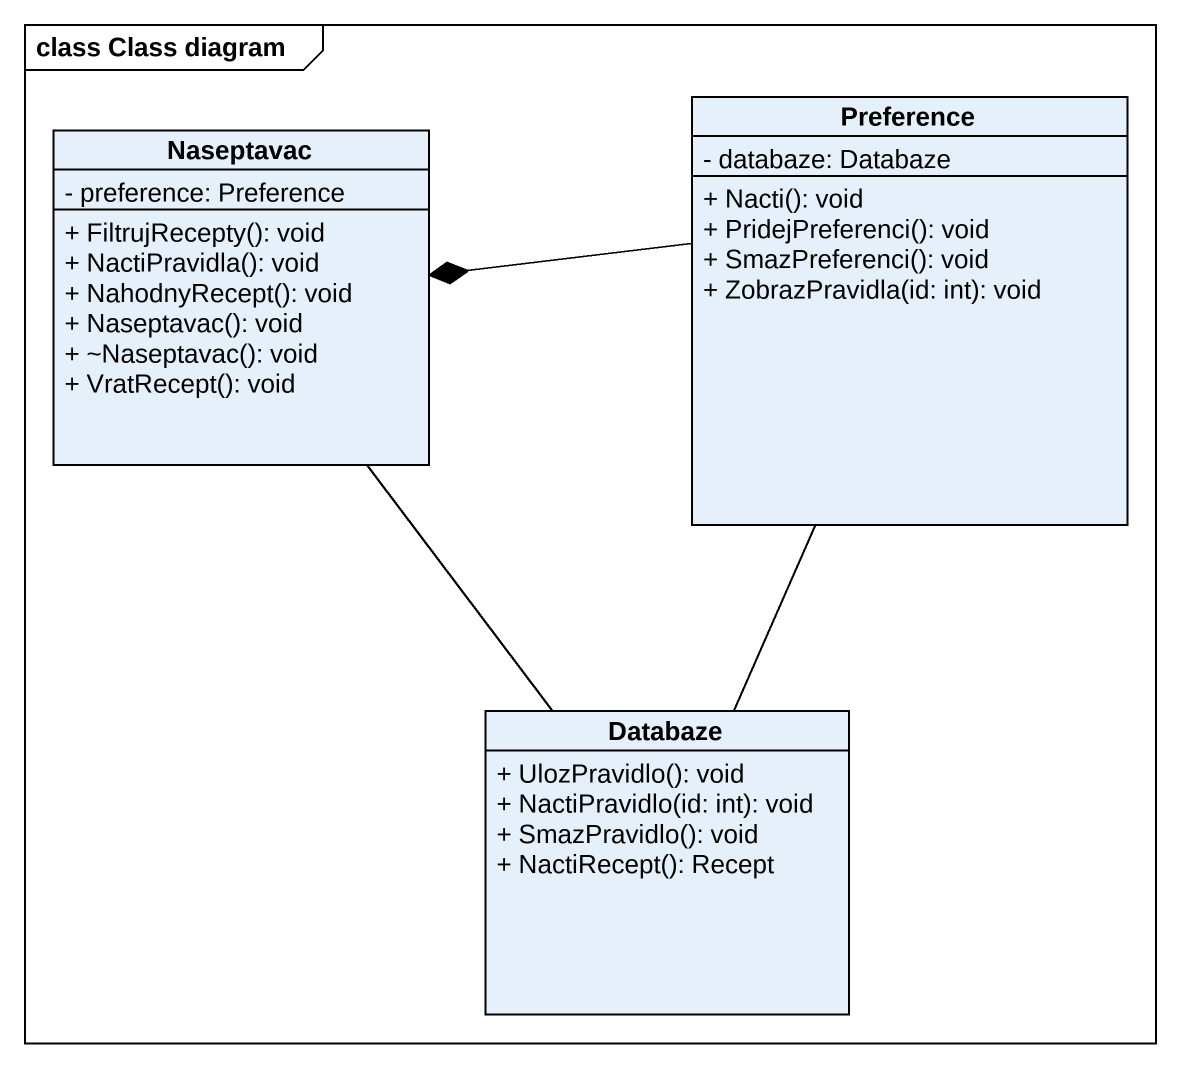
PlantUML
@startuml
mainframe class Class diagram
hide circle
hide empty members
skinparam classAttributeIconSize 0
class Naseptavac {
  - preference: Preference
  + FiltrujRecepty(): void
  + NactiPravidla(): void
  + NahodnyRecept(): void
  + Naseptavac(): void
  + ~Naseptavac(): void
  + VratRecept(): void
}
class Preference {
  - databaze: Databaze
  + Nacti(): void
  + PridejPreferenci(): void
  + SmazPreferenci(): void
  + ZobrazPravidla(id: int): void
}
class Databaze {
  + UlozPravidlo(): void
  + NactiPravidlo(id: int): void
  + SmazPravidlo(): void
  + NactiRecept(): Recept
}
Preference -left-* Naseptavac
Databaze -up- Naseptavac
Databaze -up- Preference
@enduml
